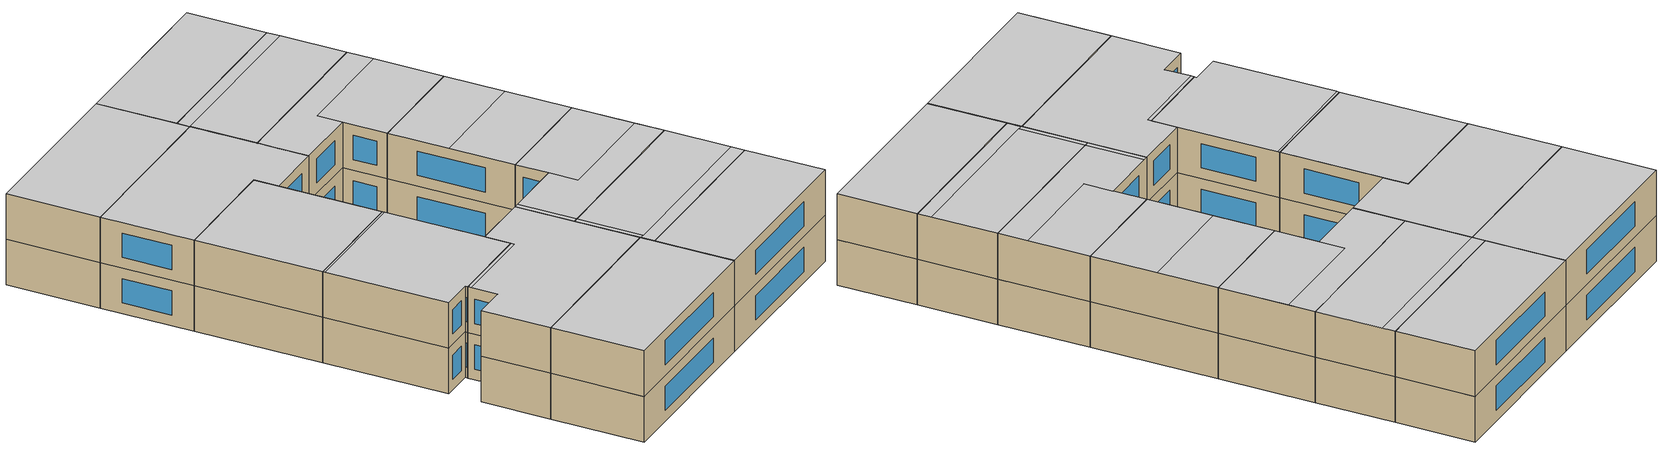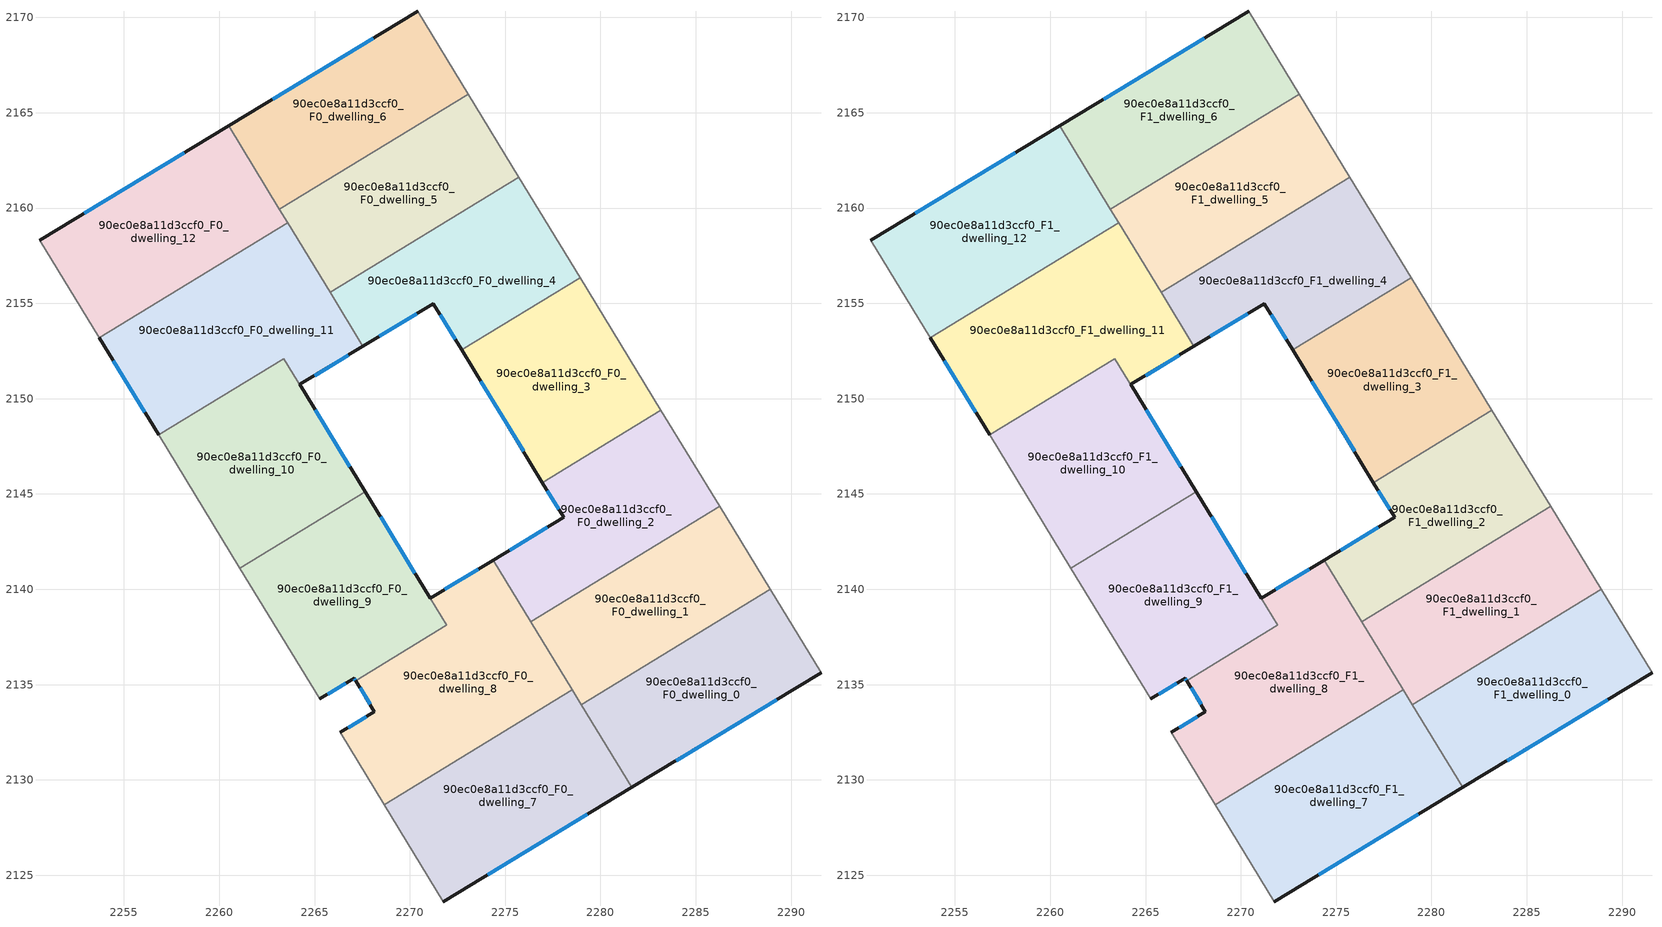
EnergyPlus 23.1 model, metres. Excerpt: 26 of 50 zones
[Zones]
90ec0e8a11d3ccf0_F0_dwelling_0
 floor ground (EU_floor_Construction): 2288.9,2139.99 2291.57,2135.62 2281.64,2129.61 2278.99,2133.95 z0
 wall outside (EU_wall_Construction): 2281.64,2129.61 2291.57,2135.62 z0:3
 wall to 90ec0e8a11d3ccf0_F0_dwelling_1 (EU_wall_Construction): 2288.9,2139.99 2278.99,2133.95 z0:3
 wall adiabatic (EU_wall_Construction): 2291.57,2135.62 2288.9,2139.99 z0:3
 wall to 90ec0e8a11d3ccf0_F0_dwelling_7 (EU_wall_Construction): 2278.99,2133.95 2281.64,2129.61 z0:3
 window (EU_Window_Construction): 2283.97,2131.02 2289.24,2134.21 z0.7:2.3
90ec0e8a11d3ccf0_F0_dwelling_1
 floor ground (EU_floor_Construction): 2286.25,2144.35 2288.9,2139.99 2278.99,2133.95 2276.33,2138.31 z0
 wall adiabatic (EU_wall_Construction): 2288.9,2139.99 2286.25,2144.35 z0:3
 wall to 90ec0e8a11d3ccf0_F0_dwelling_2 (EU_wall_Construction): 2286.25,2144.35 2276.33,2138.31 z0:3
 wall to 90ec0e8a11d3ccf0_F0_dwelling_8 (EU_wall_Construction): 2276.33,2138.31 2278.52,2134.73 z0:3
 wall to 90ec0e8a11d3ccf0_F0_dwelling_7 (EU_wall_Construction): 2278.52,2134.72 2278.99,2133.95 z0:3
90ec0e8a11d3ccf0_F0_dwelling_10
 floor ground (EU_floor_Construction): 2263.4,2152.1 2267.66,2145.11 2261.09,2141.11 2256.83,2148.09 z0
 wall to 90ec0e8a11d3ccf0_F0_dwelling_11 (EU_wall_Construction): 2267.66,2145.11 2263.4,2152.1 2256.83,2148.09 z0:3
 wall adiabatic (EU_wall_Construction): 2256.83,2148.09 2261.09,2141.11 z0:3
 wall to 90ec0e8a11d3ccf0_F0_dwelling_9 (EU_wall_Construction): 2261.09,2141.11 2267.66,2145.11 z0:3
90ec0e8a11d3ccf0_F0_dwelling_11
 floor ground (EU_floor_Construction): 2263.59,2159.22 2267.54,2152.75 2264.23,2150.75 2267.66,2145.11 2263.4,2152.1 2256.83,2148.09 2253.72,2153.2 z0
 wall outside (EU_wall_Construction): 2253.72,2153.2 2256.83,2148.09 / 2267.66,2145.11 2264.23,2150.75 2267.54,2152.75 z0:3
 wall to 90ec0e8a11d3ccf0_F0_dwelling_12 (EU_wall_Construction): 2263.59,2159.22 2253.72,2153.2 z0:3
 wall to 90ec0e8a11d3ccf0_F0_dwelling_5 (EU_wall_Construction): 2265.81,2155.57 2263.59,2159.22 z0:3
 wall to 90ec0e8a11d3ccf0_F0_dwelling_4 (EU_wall_Construction): 2267.54,2152.75 2265.81,2155.57 z0:3
 window (EU_Window_Construction): 2254.45,2152 2256.1,2149.29 / 2265.01,2151.21 2266.76,2152.28 / 2266.85,2146.44 2265.03,2149.42 z0.7:2.3
90ec0e8a11d3ccf0_F0_dwelling_12
 floor ground (EU_floor_Construction): 2260.49,2164.31 2263.59,2159.22 2253.72,2153.2 2250.6,2158.32 z0
 wall outside (EU_wall_Construction): 2260.49,2164.31 2250.6,2158.32 z0:3
 wall adiabatic (EU_wall_Construction): 2250.6,2158.32 2253.72,2153.2 z0:3
 wall to 90ec0e8a11d3ccf0_F0_dwelling_6 (EU_wall_Construction): 2263.15,2159.93 2260.49,2164.31 z0:3
 wall to 90ec0e8a11d3ccf0_F0_dwelling_5 (EU_wall_Construction): 2263.59,2159.22 2263.16,2159.93 z0:3
 window (EU_Window_Construction): 2258.17,2162.9 2252.92,2159.73 z0.7:2.3
90ec0e8a11d3ccf0_F0_dwelling_2
 floor ground (EU_floor_Construction): 2283.17,2149.39 2286.25,2144.35 2276.33,2138.31 2274.37,2141.53 2278.07,2143.78 2276.96,2145.6 z0
 wall outside (EU_wall_Construction): 2276.96,2145.6 2278.07,2143.78 2274.37,2141.53 z0:3
 wall to 90ec0e8a11d3ccf0_F0_dwelling_3 (EU_wall_Construction): 2283.17,2149.39 2276.96,2145.6 z0:3
 wall adiabatic (EU_wall_Construction): 2286.25,2144.35 2283.17,2149.39 z0:3
 wall to 90ec0e8a11d3ccf0_F0_dwelling_8 (EU_wall_Construction): 2274.37,2141.53 2276.33,2138.31 z0:3
 window (EU_Window_Construction): 2277.2,2143.25 2275.24,2142.06 / 2277.22,2145.17 2277.81,2144.2 z0.7:2.3
90ec0e8a11d3ccf0_F0_dwelling_3
 floor ground (EU_floor_Construction): 2278.93,2156.34 2283.17,2149.39 2276.96,2145.6 2272.72,2152.55 z0
 wall outside (EU_wall_Construction): 2272.72,2152.55 2276.96,2145.6 z0:3
 wall to 90ec0e8a11d3ccf0_F0_dwelling_4 (EU_wall_Construction): 2278.93,2156.34 2272.72,2152.55 z0:3
 wall adiabatic (EU_wall_Construction): 2283.17,2149.39 2278.93,2156.34 z0:3
 window (EU_Window_Construction): 2273.72,2150.92 2275.96,2147.23 z0.7:2.3
90ec0e8a11d3ccf0_F0_dwelling_4
 floor ground (EU_floor_Construction): 2275.72,2161.61 2278.93,2156.34 2272.72,2152.55 2271.24,2154.99 2267.54,2152.75 2265.81,2155.57 z0
 wall outside (EU_wall_Construction): 2267.54,2152.75 2271.24,2154.99 2272.72,2152.55 z0:3
 wall to 90ec0e8a11d3ccf0_F0_dwelling_5 (EU_wall_Construction): 2275.72,2161.61 2265.81,2155.57 z0:3
 wall adiabatic (EU_wall_Construction): 2278.93,2156.34 2275.72,2161.61 z0:3
 window (EU_Window_Construction): 2268.41,2153.27 2270.37,2154.46 / 2271.59,2154.41 2272.37,2153.13 z0.7:2.3
90ec0e8a11d3ccf0_F0_dwelling_5
 floor ground (EU_floor_Construction): 2273.06,2165.97 2275.72,2161.61 2265.81,2155.57 2263.16,2159.93 z0
 wall to 90ec0e8a11d3ccf0_F0_dwelling_6 (EU_wall_Construction): 2273.06,2165.97 2263.16,2159.93 z0:3
 wall adiabatic (EU_wall_Construction): 2275.72,2161.61 2273.06,2165.97 z0:3
90ec0e8a11d3ccf0_F0_dwelling_6
 floor ground (EU_floor_Construction): 2270.41,2170.32 2273.06,2165.97 2263.16,2159.93 2260.49,2164.31 z0
 wall outside (EU_wall_Construction): 2270.41,2170.32 2260.49,2164.31 z0:3
 wall adiabatic (EU_wall_Construction): 2273.06,2165.97 2270.41,2170.32 z0:3
 window (EU_Window_Construction): 2268.08,2168.91 2262.82,2165.72 z0.7:2.3
90ec0e8a11d3ccf0_F0_dwelling_7
 floor ground (EU_floor_Construction): 2278.52,2134.72 2281.64,2129.61 2271.76,2123.62 2268.65,2128.71 z0
 wall outside (EU_wall_Construction): 2271.76,2123.62 2281.64,2129.61 z0:3
 wall to 90ec0e8a11d3ccf0_F0_dwelling_8 (EU_wall_Construction): 2278.52,2134.72 2268.65,2128.71 z0:3
 wall adiabatic (EU_wall_Construction): 2268.65,2128.71 2271.76,2123.62 z0:3
 window (EU_Window_Construction): 2274.08,2125.02 2279.32,2128.2 z0.7:2.3
90ec0e8a11d3ccf0_F0_dwelling_8
 floor ground (EU_floor_Construction): 2274.37,2141.53 2278.52,2134.72 2268.65,2128.71 2266.35,2132.49 2268.15,2133.58 2267.15,2135.21 2271.93,2138.12 2271.07,2139.53 z0
 wall outside (EU_wall_Construction): 2267.15,2135.21 2268.15,2133.58 2266.35,2132.49 / 2274.37,2141.53 2271.07,2139.53 z0:3
 wall adiabatic (EU_wall_Construction): 2266.35,2132.49 2268.65,2128.71 z0:3
 wall to 90ec0e8a11d3ccf0_F0_dwelling_9 (EU_wall_Construction): 2271.92,2138.12 2267.15,2135.21 / 2271.07,2139.53 2271.93,2138.12 z0:3
 window (EU_Window_Construction): 2267.72,2133.32 2266.77,2132.74 / 2267.39,2134.83 2267.91,2133.96 / 2273.59,2141.06 2271.84,2140 z0.7:2.3
90ec0e8a11d3ccf0_F0_dwelling_9
 floor ground (EU_floor_Construction): 2267.66,2145.12 2271.93,2138.12 2267.15,2135.21 2267.07,2135.34 2265.27,2134.25 2261.09,2141.11 z0
 wall outside (EU_wall_Construction): 2265.27,2134.25 2267.07,2135.34 2267.15,2135.21 / 2271.06,2139.53 2267.66,2145.12 z0:3
 wall adiabatic (EU_wall_Construction): 2261.09,2141.11 2265.27,2134.25 z0:3
 window (EU_Window_Construction): 2267.09,2135.31 2267.13,2135.24 / 2265.69,2134.51 2266.65,2135.08 / 2270.27,2140.84 2268.46,2143.81 z0.7:2.3
90ec0e8a11d3ccf0_F1_dwelling_0
 floor to 90ec0e8a11d3ccf0_F0_dwelling_0 (EU_floor_Construction): 2288.9,2139.99 2291.57,2135.62 2281.64,2129.61 2278.99,2133.95 z3
 wall outside (EU_wall_Construction): 2281.64,2129.61 2291.57,2135.62 z3:6
 wall to 90ec0e8a11d3ccf0_F1_dwelling_1 (EU_wall_Construction): 2288.9,2139.99 2278.99,2133.95 z3:6
 wall adiabatic (EU_wall_Construction): 2291.57,2135.62 2288.9,2139.99 z3:6
 wall to 90ec0e8a11d3ccf0_F1_dwelling_7 (EU_wall_Construction): 2278.99,2133.95 2281.64,2129.61 z3:6
 window (EU_Window_Construction): 2283.97,2131.02 2289.24,2134.21 z3.7:5.3
 ceiling to 90ec0e8a11d3ccf0_F2_dwelling_10 (EU_floor_Construction): 2291.57,2135.62 2288.9,2139.99 2279.04,2133.98 2281.69,2129.63 z6
 ceiling to 90ec0e8a11d3ccf0_F2_dwelling_11 (EU_floor_Construction): 2281.69,2129.63 2279.04,2133.98 2278.99,2133.95 2281.64,2129.61 z6
90ec0e8a11d3ccf0_F1_dwelling_1
 floor to 90ec0e8a11d3ccf0_F0_dwelling_1 (EU_floor_Construction): 2286.25,2144.35 2288.9,2139.99 2278.99,2133.95 2276.33,2138.31 z3
 wall adiabatic (EU_wall_Construction): 2288.9,2139.99 2286.25,2144.35 z3:6
 wall to 90ec0e8a11d3ccf0_F1_dwelling_2 (EU_wall_Construction): 2286.25,2144.35 2276.33,2138.31 z3:6
 wall to 90ec0e8a11d3ccf0_F1_dwelling_8 (EU_wall_Construction): 2276.33,2138.31 2278.52,2134.73 z3:6
 wall to 90ec0e8a11d3ccf0_F1_dwelling_7 (EU_wall_Construction): 2278.52,2134.72 2278.99,2133.95 z3:6
 ceiling to 90ec0e8a11d3ccf0_F2_dwelling_8 (EU_floor_Construction): 2288.45,2140.74 2286.25,2144.35 2276.6,2138.47 2278.8,2134.87 z6
 ceiling to 90ec0e8a11d3ccf0_F2_dwelling_10 (EU_floor_Construction): 2288.9,2139.99 2288.45,2140.74 2278.58,2134.73 2279.04,2133.98 z6
 ceiling to 90ec0e8a11d3ccf0_F2_dwelling_11 (EU_floor_Construction): 2279.04,2133.98 2278.58,2134.73 2278.53,2134.7 2278.99,2133.95 z6
 ceiling to 90ec0e8a11d3ccf0_F2_dwelling_9 (EU_floor_Construction): 2278.8,2134.87 2276.6,2138.47 2276.33,2138.31 2278.53,2134.7 z6
90ec0e8a11d3ccf0_F1_dwelling_10
 floor to 90ec0e8a11d3ccf0_F0_dwelling_10 (EU_floor_Construction): 2263.4,2152.1 2267.66,2145.11 2261.09,2141.11 2256.83,2148.09 z3
 wall to 90ec0e8a11d3ccf0_F1_dwelling_11 (EU_wall_Construction): 2267.66,2145.11 2263.4,2152.1 2256.83,2148.09 z3:6
 wall adiabatic (EU_wall_Construction): 2256.83,2148.09 2261.09,2141.11 z3:6
 wall to 90ec0e8a11d3ccf0_F1_dwelling_9 (EU_wall_Construction): 2261.09,2141.11 2267.66,2145.11 z3:6
 ceiling adiabatic (EU_roof_Construction): 2267.66,2145.11 2263.4,2152.1 2256.83,2148.09 2261.09,2141.11 z6
90ec0e8a11d3ccf0_F1_dwelling_11
 floor to 90ec0e8a11d3ccf0_F0_dwelling_11 (EU_floor_Construction): 2263.59,2159.22 2267.54,2152.75 2264.23,2150.75 2267.66,2145.11 2263.4,2152.1 2256.83,2148.09 2253.72,2153.2 z3
 wall outside (EU_wall_Construction): 2253.72,2153.2 2256.83,2148.09 / 2267.66,2145.11 2264.23,2150.75 2267.54,2152.75 z3:6
 wall to 90ec0e8a11d3ccf0_F1_dwelling_12 (EU_wall_Construction): 2263.59,2159.22 2253.72,2153.2 z3:6
 wall to 90ec0e8a11d3ccf0_F1_dwelling_5 (EU_wall_Construction): 2265.81,2155.57 2263.59,2159.22 z3:6
 wall to 90ec0e8a11d3ccf0_F1_dwelling_4 (EU_wall_Construction): 2267.54,2152.75 2265.81,2155.57 z3:6
 window (EU_Window_Construction): 2254.45,2152 2256.1,2149.29 / 2265.01,2151.21 2266.76,2152.28 / 2266.85,2146.44 2265.03,2149.42 z3.7:5.3
 ceiling to 90ec0e8a11d3ccf0_F2_dwelling_3 (EU_floor_Construction): 2264.23,2150.75 2267.54,2152.75 2263.59,2159.21 2253.72,2153.2 2256.83,2148.1 2263.4,2152.1 z6
 ceiling adiabatic (EU_roof_Construction): 2267.66,2145.11 2265.38,2148.85 2263.4,2152.1 z6
 roof outside (EU_roof_Construction): 2258.85,2156.32 2253.72,2153.2 2263.59,2159.21 z6
90ec0e8a11d3ccf0_F1_dwelling_12
 floor to 90ec0e8a11d3ccf0_F0_dwelling_12 (EU_floor_Construction): 2260.49,2164.31 2263.59,2159.22 2253.72,2153.2 2250.6,2158.32 z3
 wall outside (EU_wall_Construction): 2260.49,2164.31 2250.6,2158.32 z3:6
 wall adiabatic (EU_wall_Construction): 2250.6,2158.32 2253.72,2153.2 z3:6
 wall to 90ec0e8a11d3ccf0_F1_dwelling_6 (EU_wall_Construction): 2263.15,2159.93 2260.49,2164.31 z3:6
 wall to 90ec0e8a11d3ccf0_F1_dwelling_5 (EU_wall_Construction): 2263.59,2159.22 2263.16,2159.93 z3:6
 window (EU_Window_Construction): 2258.17,2162.9 2252.92,2159.73 z3.7:5.3
 ceiling to 90ec0e8a11d3ccf0_F2_dwelling_1 (EU_floor_Construction): 2263.58,2159.21 2260.48,2164.3 2250.6,2158.32 2253.72,2153.2 z6
 ceiling to 90ec0e8a11d3ccf0_F2_dwelling_0 (EU_floor_Construction): 2263.59,2159.22 2260.49,2164.31 2260.48,2164.3 2263.58,2159.21 z6
90ec0e8a11d3ccf0_F1_dwelling_2
 floor to 90ec0e8a11d3ccf0_F0_dwelling_2 (EU_floor_Construction): 2283.17,2149.39 2286.25,2144.35 2276.33,2138.31 2274.37,2141.53 2278.07,2143.78 2276.96,2145.6 z3
 wall outside (EU_wall_Construction): 2276.96,2145.6 2278.07,2143.78 2274.37,2141.53 z3:6
 wall to 90ec0e8a11d3ccf0_F1_dwelling_3 (EU_wall_Construction): 2283.17,2149.39 2276.96,2145.6 z3:6
 wall adiabatic (EU_wall_Construction): 2286.25,2144.35 2283.17,2149.39 z3:6
 wall to 90ec0e8a11d3ccf0_F1_dwelling_8 (EU_wall_Construction): 2274.37,2141.53 2276.33,2138.31 z3:6
 window (EU_Window_Construction): 2277.2,2143.25 2275.24,2142.06 / 2277.22,2145.17 2277.81,2144.2 z3.7:5.3
 ceiling to 90ec0e8a11d3ccf0_F2_dwelling_8 (EU_floor_Construction): 2286.25,2144.35 2285.26,2145.97 2279.04,2142.18 2278.07,2143.78 2274.64,2141.7 2276.6,2138.47 z6
 ceiling adiabatic (EU_roof_Construction): 2285.26,2145.97 2283.17,2149.39 2276.96,2145.6 2279.04,2142.18 z6
 ceiling to 90ec0e8a11d3ccf0_F2_dwelling_9 (EU_floor_Construction): 2276.6,2138.47 2274.64,2141.7 2274.37,2141.53 2276.33,2138.31 z6
90ec0e8a11d3ccf0_F1_dwelling_3
 floor to 90ec0e8a11d3ccf0_F0_dwelling_3 (EU_floor_Construction): 2278.93,2156.34 2283.17,2149.39 2276.96,2145.6 2272.72,2152.55 z3
 wall outside (EU_wall_Construction): 2272.72,2152.55 2276.96,2145.6 z3:6
 wall to 90ec0e8a11d3ccf0_F1_dwelling_4 (EU_wall_Construction): 2278.93,2156.34 2272.72,2152.55 z3:6
 wall adiabatic (EU_wall_Construction): 2283.17,2149.39 2278.93,2156.34 z3:6
 window (EU_Window_Construction): 2273.72,2150.92 2275.96,2147.23 z3.7:5.3
 ceiling to 90ec0e8a11d3ccf0_F2_dwelling_4 (EU_floor_Construction): 2280.96,2153.02 2278.93,2156.34 2272.72,2152.56 2274.74,2149.23 z6
 ceiling to 90ec0e8a11d3ccf0_F2_dwelling_6 (EU_floor_Construction): 2283.17,2149.39 2280.96,2153.02 2274.75,2149.23 2276.96,2145.6 z6
90ec0e8a11d3ccf0_F1_dwelling_4
 floor to 90ec0e8a11d3ccf0_F0_dwelling_4 (EU_floor_Construction): 2275.72,2161.61 2278.93,2156.34 2272.72,2152.55 2271.24,2154.99 2267.54,2152.75 2265.81,2155.57 z3
 wall outside (EU_wall_Construction): 2267.54,2152.75 2271.24,2154.99 2272.72,2152.55 z3:6
 wall to 90ec0e8a11d3ccf0_F1_dwelling_5 (EU_wall_Construction): 2275.72,2161.61 2265.81,2155.57 z3:6
 wall adiabatic (EU_wall_Construction): 2278.93,2156.34 2275.72,2161.61 z3:6
 window (EU_Window_Construction): 2268.41,2153.27 2270.37,2154.46 / 2271.59,2154.41 2272.37,2153.13 z3.7:5.3
 ceiling to 90ec0e8a11d3ccf0_F2_dwelling_4 (EU_floor_Construction): 2278.93,2156.34 2276.61,2160.15 2270.4,2156.36 2272.72,2152.56 z6
 ceiling to 90ec0e8a11d3ccf0_F2_dwelling_2 (EU_floor_Construction): 2271.24,2154.99 2270.4,2156.36 2276.61,2160.15 2275.72,2161.61 2265.83,2155.58 2266.72,2154.13 2267.56,2152.76 z6
 ceiling adiabatic (EU_roof_Construction): 2267.56,2152.76 2266.72,2154.13 2265.83,2155.58 2265.81,2155.57 2267.54,2152.75 z6
90ec0e8a11d3ccf0_F1_dwelling_5
 floor to 90ec0e8a11d3ccf0_F0_dwelling_5 (EU_floor_Construction): 2273.06,2165.97 2275.72,2161.61 2265.81,2155.57 2263.16,2159.93 z3
 wall to 90ec0e8a11d3ccf0_F1_dwelling_6 (EU_wall_Construction): 2273.06,2165.97 2263.16,2159.93 z3:6
 wall adiabatic (EU_wall_Construction): 2275.72,2161.61 2273.06,2165.97 z3:6
 ceiling to 90ec0e8a11d3ccf0_F2_dwelling_2 (EU_floor_Construction): 2275.72,2161.61 2273.5,2165.25 2263.61,2159.22 2265.83,2155.58 z6
 ceiling adiabatic (EU_roof_Construction): 2265.83,2155.58 2263.61,2159.22 2263.59,2159.21 2265.81,2155.57 z6
 ceiling to 90ec0e8a11d3ccf0_F2_dwelling_0 (EU_floor_Construction): 2273.5,2165.25 2273.06,2165.97 2263.16,2159.93 2263.59,2159.21 z6
90ec0e8a11d3ccf0_F1_dwelling_6
 floor to 90ec0e8a11d3ccf0_F0_dwelling_6 (EU_floor_Construction): 2270.41,2170.32 2273.06,2165.97 2263.16,2159.93 2260.49,2164.31 z3
 wall outside (EU_wall_Construction): 2270.41,2170.32 2260.49,2164.31 z3:6
 wall adiabatic (EU_wall_Construction): 2273.06,2165.97 2270.41,2170.32 z3:6
 window (EU_Window_Construction): 2268.08,2168.91 2262.82,2165.72 z3.7:5.3
 ceiling adiabatic (EU_roof_Construction): 2273.06,2165.97 2270.41,2170.32 2260.49,2164.31 2263.16,2159.93 z6
90ec0e8a11d3ccf0_F1_dwelling_7
 floor to 90ec0e8a11d3ccf0_F0_dwelling_7 (EU_floor_Construction): 2278.52,2134.72 2281.64,2129.61 2271.76,2123.62 2268.65,2128.71 z3
 wall outside (EU_wall_Construction): 2271.76,2123.62 2281.64,2129.61 z3:6
 wall to 90ec0e8a11d3ccf0_F1_dwelling_8 (EU_wall_Construction): 2278.52,2134.72 2268.65,2128.71 z3:6
 wall adiabatic (EU_wall_Construction): 2268.65,2128.71 2271.76,2123.62 z3:6
 window (EU_Window_Construction): 2274.08,2125.02 2279.32,2128.2 z3.7:5.3
 ceiling to 90ec0e8a11d3ccf0_F2_dwelling_11 (EU_floor_Construction): 2281.64,2129.61 2278.53,2134.7 2268.66,2128.69 2271.76,2123.62 z6
 ceiling to 90ec0e8a11d3ccf0_F2_dwelling_9 (EU_floor_Construction): 2278.53,2134.7 2278.52,2134.72 2268.65,2128.71 2268.66,2128.69 z6
90ec0e8a11d3ccf0_F1_dwelling_8
 floor to 90ec0e8a11d3ccf0_F0_dwelling_8 (EU_floor_Construction): 2274.37,2141.53 2278.52,2134.72 2268.65,2128.71 2266.35,2132.49 2268.15,2133.58 2267.15,2135.21 2271.93,2138.12 2271.07,2139.53 z3
 wall outside (EU_wall_Construction): 2267.15,2135.21 2268.15,2133.58 2266.35,2132.49 / 2274.37,2141.53 2271.07,2139.53 z3:6
 wall adiabatic (EU_wall_Construction): 2266.35,2132.49 2268.65,2128.71 z3:6
 wall to 90ec0e8a11d3ccf0_F1_dwelling_9 (EU_wall_Construction): 2271.92,2138.12 2267.15,2135.21 / 2271.07,2139.53 2271.93,2138.12 z3:6
 window (EU_Window_Construction): 2267.72,2133.32 2266.77,2132.74 / 2267.39,2134.83 2267.91,2133.96 / 2273.59,2141.06 2271.84,2140 z3.7:5.3
 ceiling to 90ec0e8a11d3ccf0_F2_dwelling_9 (EU_floor_Construction): 2278.52,2134.72 2274.37,2141.53 2271.07,2139.53 2272.05,2137.92 2267.28,2135.01 2268.15,2133.58 2266.35,2132.49 2268.65,2128.71 z6
 ceiling to 90ec0e8a11d3ccf0_F2_dwelling_7 (EU_floor_Construction): 2272.05,2137.92 2271.93,2138.12 2267.15,2135.21 2267.28,2135.01 z6
90ec0e8a11d3ccf0_F1_dwelling_9
 floor to 90ec0e8a11d3ccf0_F0_dwelling_9 (EU_floor_Construction): 2267.66,2145.12 2271.92,2138.12 2267.15,2135.21 2267.07,2135.34 2265.27,2134.25 2261.09,2141.11 z3
 wall outside (EU_wall_Construction): 2265.27,2134.25 2267.07,2135.34 2267.15,2135.21 / 2271.06,2139.53 2267.66,2145.12 z3:6
 wall adiabatic (EU_wall_Construction): 2261.09,2141.11 2265.27,2134.25 z3:6
 window (EU_Window_Construction): 2267.09,2135.31 2267.13,2135.24 / 2265.69,2134.51 2266.65,2135.08 / 2270.27,2140.84 2268.46,2143.81 z3.7:5.3
 ceiling to 90ec0e8a11d3ccf0_F2_dwelling_7 (EU_floor_Construction): 2271.92,2138.12 2267.75,2144.97 2261.18,2140.96 2265.27,2134.25 2267.07,2135.34 2267.15,2135.21 z6
 ceiling to 90ec0e8a11d3ccf0_F2_dwelling_5 (EU_floor_Construction): 2267.75,2144.97 2267.66,2145.12 2261.09,2141.11 2261.18,2140.96 z6
[Building]
EU S2 Campaign: North Axis=0; Terrain=City; Solar Distribution=FullExterior
[Site:Location]
Budapest.Ferenc.Liszt.Intl.AP: Latitude=47.437; Longitude=19.256; Time Zone=1; Elevation=185
[SizingPeriod:WeatherFileDays]
AnnualSizingPeriod: Begin Month=1; Begin Day of Month=1; End Month=12; End Day of Month=31; Day of Week for Start Day=Monday; Use Weather File Daylight Saving Period=No; Use Weather File Rain and Snow Indicators=No
[MATERIAL]
EU_InternalMass_Material: Roughness=MediumRough; Thickness=0.1; Conductivity=1; Density=1800; Specific Heat=900; Thermal Absorptance=0.9; Solar Absorptance=0.7; Visible Absorptance=0.7
[MATERIAL:NOMASS] Roughness=MediumRough; Thermal Absorptance=0.9; Solar Absorptance=0.7; Visible Absorptance=0.7
Name | Thermal Resistance
EU_wall_NoMass | 0.832559
EU_roof_NoMass | 1.39638
EU_floor_NoMass | 0.872794
[WINDOWMATERIAL:SIMPLEGLAZINGSYSTEM]
EU_Window_SimpleGlazing: UFactor=2.79869; Solar Heat Gain Coefficient=0.75; Visible Transmittance=0.75
[CONSTRUCTION]
EU_wall_Construction: EU_wall_NoMass
EU_roof_Construction: EU_roof_NoMass
EU_floor_Construction: EU_floor_NoMass
EU_Window_Construction: EU_Window_SimpleGlazing
EU_InternalMass_Construction: EU_InternalMass_Material
[ZONE] Type=1; Multiplier=1; Ceiling Height=autocalculate; Floor Area=autocalculate; Part of Total Floor Area=Yes
Name | Volume
90ec0e8a11d3ccf0_F0_dwelling_0; 90ec0e8a11d3ccf0_F1_dwelling_0 | 177.772
90ec0e8a11d3ccf0_F0_dwelling_1; 90ec0e8a11d3ccf0_F1_dwelling_1 | 177.777
90ec0e8a11d3ccf0_F0_dwelling_10; 90ec0e8a11d3ccf0_F1_dwelling_10 | 188.784
90ec0e8a11d3ccf0_F0_dwelling_11; 90ec0e8a11d3ccf0_F1_dwelling_11 | 225.98
90ec0e8a11d3ccf0_F0_dwelling_12; 90ec0e8a11d3ccf0_F1_dwelling_12 | 207.4
90ec0e8a11d3ccf0_F0_dwelling_2; 90ec0e8a11d3ccf0_F1_dwelling_2 | 177.783
90ec0e8a11d3ccf0_F0_dwelling_3; 90ec0e8a11d3ccf0_F1_dwelling_3 | 177.776
90ec0e8a11d3ccf0_F0_dwelling_4; 90ec0e8a11d3ccf0_F1_dwelling_4 | 177.755
90ec0e8a11d3ccf0_F0_dwelling_5; 90ec0e8a11d3ccf0_F1_dwelling_5 | 177.792
90ec0e8a11d3ccf0_F0_dwelling_6; 90ec0e8a11d3ccf0_F1_dwelling_6 | 177.78
90ec0e8a11d3ccf0_F0_dwelling_7; 90ec0e8a11d3ccf0_F1_dwelling_7 | 207.399
90ec0e8a11d3ccf0_F0_dwelling_8; 90ec0e8a11d3ccf0_F1_dwelling_8 | 226.54
90ec0e8a11d3ccf0_F0_dwelling_9 | 188.266
90ec0e8a11d3ccf0_F1_dwelling_9 | 188.21
[INTERNALMASS] Construction=EU_InternalMass_Construction
Name | Zone or ZoneList | Surface Area
90ec0e8a11d3ccf0_F0_dwelling_0_EU_InternalMass | 90ec0e8a11d3ccf0_F0_dwelling_0 | 59.2574
90ec0e8a11d3ccf0_F0_dwelling_1_EU_InternalMass | 90ec0e8a11d3ccf0_F0_dwelling_1 | 59.2607
90ec0e8a11d3ccf0_F0_dwelling_2_EU_InternalMass | 90ec0e8a11d3ccf0_F0_dwelling_2 | 59.2612
90ec0e8a11d3ccf0_F0_dwelling_3_EU_InternalMass | 90ec0e8a11d3ccf0_F0_dwelling_3 | 59.2588
90ec0e8a11d3ccf0_F0_dwelling_4_EU_InternalMass | 90ec0e8a11d3ccf0_F0_dwelling_4 | 59.2518
90ec0e8a11d3ccf0_F0_dwelling_5_EU_InternalMass | 90ec0e8a11d3ccf0_F0_dwelling_5 | 59.2639
90ec0e8a11d3ccf0_F0_dwelling_6_EU_InternalMass | 90ec0e8a11d3ccf0_F0_dwelling_6 | 59.26
90ec0e8a11d3ccf0_F0_dwelling_7_EU_InternalMass | 90ec0e8a11d3ccf0_F0_dwelling_7 | 69.133
90ec0e8a11d3ccf0_F0_dwelling_8_EU_InternalMass | 90ec0e8a11d3ccf0_F0_dwelling_8 | 75.5117
90ec0e8a11d3ccf0_F0_dwelling_9_EU_InternalMass | 90ec0e8a11d3ccf0_F0_dwelling_9 | 62.7554
90ec0e8a11d3ccf0_F0_dwelling_10_EU_InternalMass | 90ec0e8a11d3ccf0_F0_dwelling_10 | 62.9277
90ec0e8a11d3ccf0_F0_dwelling_11_EU_InternalMass | 90ec0e8a11d3ccf0_F0_dwelling_11 | 75.3463
90ec0e8a11d3ccf0_F0_dwelling_12_EU_InternalMass | 90ec0e8a11d3ccf0_F0_dwelling_12 | 69.1333
90ec0e8a11d3ccf0_F1_dwelling_0_EU_InternalMass | 90ec0e8a11d3ccf0_F1_dwelling_0 | 59.2574
90ec0e8a11d3ccf0_F1_dwelling_1_EU_InternalMass | 90ec0e8a11d3ccf0_F1_dwelling_1 | 59.2607
90ec0e8a11d3ccf0_F1_dwelling_2_EU_InternalMass | 90ec0e8a11d3ccf0_F1_dwelling_2 | 59.2612
90ec0e8a11d3ccf0_F1_dwelling_3_EU_InternalMass | 90ec0e8a11d3ccf0_F1_dwelling_3 | 59.2588
90ec0e8a11d3ccf0_F1_dwelling_4_EU_InternalMass | 90ec0e8a11d3ccf0_F1_dwelling_4 | 59.2518
90ec0e8a11d3ccf0_F1_dwelling_5_EU_InternalMass | 90ec0e8a11d3ccf0_F1_dwelling_5 | 59.2639
90ec0e8a11d3ccf0_F1_dwelling_6_EU_InternalMass | 90ec0e8a11d3ccf0_F1_dwelling_6 | 59.26
90ec0e8a11d3ccf0_F1_dwelling_7_EU_InternalMass | 90ec0e8a11d3ccf0_F1_dwelling_7 | 69.133
90ec0e8a11d3ccf0_F1_dwelling_8_EU_InternalMass | 90ec0e8a11d3ccf0_F1_dwelling_8 | 75.5117
90ec0e8a11d3ccf0_F1_dwelling_9_EU_InternalMass | 90ec0e8a11d3ccf0_F1_dwelling_9 | 62.7554
90ec0e8a11d3ccf0_F1_dwelling_10_EU_InternalMass | 90ec0e8a11d3ccf0_F1_dwelling_10 | 62.9277
90ec0e8a11d3ccf0_F1_dwelling_11_EU_InternalMass | 90ec0e8a11d3ccf0_F1_dwelling_11 | 75.3463
90ec0e8a11d3ccf0_F1_dwelling_12_EU_InternalMass | 90ec0e8a11d3ccf0_F1_dwelling_12 | 69.1333
[OTHEREQUIPMENT] Fuel Type=Electricity; Design Level Calculation Method=Watts/Area; Power per Zone Floor Area=1; Fraction Latent=0; Fraction Radiant=0; Fraction Lost=0; Carbon Dioxide Generation Rate=0; EndUse Subcategory=EU_Step8_InternalGains
Name | Zone or ZoneList or Space or SpaceList | Schedule
EU_Step8_InternalGain_90ec0e8a11d3ccf0_F0_dwelling_0_f000 | 90ec0e8a11d3ccf0_F0_dwelling_0 | EU_Step8_GainSchedule_90ec0e8a11d3ccf0_F0_dwelling_0_f000
EU_Step8_InternalGain_90ec0e8a11d3ccf0_F0_dwelling_1_f000 | 90ec0e8a11d3ccf0_F0_dwelling_1 | EU_Step8_GainSchedule_90ec0e8a11d3ccf0_F0_dwelling_1_f000
EU_Step8_InternalGain_90ec0e8a11d3ccf0_F0_dwelling_2_f000 | 90ec0e8a11d3ccf0_F0_dwelling_2 | EU_Step8_GainSchedule_90ec0e8a11d3ccf0_F0_dwelling_2_f000
EU_Step8_InternalGain_90ec0e8a11d3ccf0_F0_dwelling_3_f000 | 90ec0e8a11d3ccf0_F0_dwelling_3 | EU_Step8_GainSchedule_90ec0e8a11d3ccf0_F0_dwelling_3_f000
EU_Step8_InternalGain_90ec0e8a11d3ccf0_F0_dwelling_4_f000 | 90ec0e8a11d3ccf0_F0_dwelling_4 | EU_Step8_GainSchedule_90ec0e8a11d3ccf0_F0_dwelling_4_f000
EU_Step8_InternalGain_90ec0e8a11d3ccf0_F0_dwelling_5_f000 | 90ec0e8a11d3ccf0_F0_dwelling_5 | EU_Step8_GainSchedule_90ec0e8a11d3ccf0_F0_dwelling_5_f000
EU_Step8_InternalGain_90ec0e8a11d3ccf0_F0_dwelling_6_f000 | 90ec0e8a11d3ccf0_F0_dwelling_6 | EU_Step8_GainSchedule_90ec0e8a11d3ccf0_F0_dwelling_6_f000
EU_Step8_InternalGain_90ec0e8a11d3ccf0_F0_dwelling_7_f000 | 90ec0e8a11d3ccf0_F0_dwelling_7 | EU_Step8_GainSchedule_90ec0e8a11d3ccf0_F0_dwelling_7_f000
EU_Step8_InternalGain_90ec0e8a11d3ccf0_F0_dwelling_8_f000 | 90ec0e8a11d3ccf0_F0_dwelling_8 | EU_Step8_GainSchedule_90ec0e8a11d3ccf0_F0_dwelling_8_f000
EU_Step8_InternalGain_90ec0e8a11d3ccf0_F0_dwelling_9_f000 | 90ec0e8a11d3ccf0_F0_dwelling_9 | EU_Step8_GainSchedule_90ec0e8a11d3ccf0_F0_dwelling_9_f000
EU_Step8_InternalGain_90ec0e8a11d3ccf0_F0_dwelling_10_f000 | 90ec0e8a11d3ccf0_F0_dwelling_10 | EU_Step8_GainSchedule_90ec0e8a11d3ccf0_F0_dwelling_10_f000
EU_Step8_InternalGain_90ec0e8a11d3ccf0_F0_dwelling_11_f000 | 90ec0e8a11d3ccf0_F0_dwelling_11 | EU_Step8_GainSchedule_90ec0e8a11d3ccf0_F0_dwelling_11_f000
EU_Step8_InternalGain_90ec0e8a11d3ccf0_F0_dwelling_12_f000 | 90ec0e8a11d3ccf0_F0_dwelling_12 | EU_Step8_GainSchedule_90ec0e8a11d3ccf0_F0_dwelling_12_f000
EU_Step8_InternalGain_90ec0e8a11d3ccf0_F1_dwelling_0_f000 | 90ec0e8a11d3ccf0_F1_dwelling_0 | EU_Step8_GainSchedule_90ec0e8a11d3ccf0_F1_dwelling_0_f000
EU_Step8_InternalGain_90ec0e8a11d3ccf0_F1_dwelling_1_f000 | 90ec0e8a11d3ccf0_F1_dwelling_1 | EU_Step8_GainSchedule_90ec0e8a11d3ccf0_F1_dwelling_1_f000
EU_Step8_InternalGain_90ec0e8a11d3ccf0_F1_dwelling_2_f000 | 90ec0e8a11d3ccf0_F1_dwelling_2 | EU_Step8_GainSchedule_90ec0e8a11d3ccf0_F1_dwelling_2_f000
EU_Step8_InternalGain_90ec0e8a11d3ccf0_F1_dwelling_3_f000 | 90ec0e8a11d3ccf0_F1_dwelling_3 | EU_Step8_GainSchedule_90ec0e8a11d3ccf0_F1_dwelling_3_f000
EU_Step8_InternalGain_90ec0e8a11d3ccf0_F1_dwelling_4_f000 | 90ec0e8a11d3ccf0_F1_dwelling_4 | EU_Step8_GainSchedule_90ec0e8a11d3ccf0_F1_dwelling_4_f000
EU_Step8_InternalGain_90ec0e8a11d3ccf0_F1_dwelling_5_f000 | 90ec0e8a11d3ccf0_F1_dwelling_5 | EU_Step8_GainSchedule_90ec0e8a11d3ccf0_F1_dwelling_5_f000
EU_Step8_InternalGain_90ec0e8a11d3ccf0_F1_dwelling_6_f000 | 90ec0e8a11d3ccf0_F1_dwelling_6 | EU_Step8_GainSchedule_90ec0e8a11d3ccf0_F1_dwelling_6_f000
EU_Step8_InternalGain_90ec0e8a11d3ccf0_F1_dwelling_7_f000 | 90ec0e8a11d3ccf0_F1_dwelling_7 | EU_Step8_GainSchedule_90ec0e8a11d3ccf0_F1_dwelling_7_f000
EU_Step8_InternalGain_90ec0e8a11d3ccf0_F1_dwelling_8_f000 | 90ec0e8a11d3ccf0_F1_dwelling_8 | EU_Step8_GainSchedule_90ec0e8a11d3ccf0_F1_dwelling_8_f000
EU_Step8_InternalGain_90ec0e8a11d3ccf0_F1_dwelling_9_f000 | 90ec0e8a11d3ccf0_F1_dwelling_9 | EU_Step8_GainSchedule_90ec0e8a11d3ccf0_F1_dwelling_9_f000
EU_Step8_InternalGain_90ec0e8a11d3ccf0_F1_dwelling_10_f000 | 90ec0e8a11d3ccf0_F1_dwelling_10 | EU_Step8_GainSchedule_90ec0e8a11d3ccf0_F1_dwelling_10_f000
EU_Step8_InternalGain_90ec0e8a11d3ccf0_F1_dwelling_11_f000 | 90ec0e8a11d3ccf0_F1_dwelling_11 | EU_Step8_GainSchedule_90ec0e8a11d3ccf0_F1_dwelling_11_f000
EU_Step8_InternalGain_90ec0e8a11d3ccf0_F1_dwelling_12_f000 | 90ec0e8a11d3ccf0_F1_dwelling_12 | EU_Step8_GainSchedule_90ec0e8a11d3ccf0_F1_dwelling_12_f000
[ZONEVENTILATION:DESIGNFLOWRATE] Schedule=EU_AlwaysOn; Design Flow Rate Calculation Method=AirChanges/Hour; Air Changes per Hour=0.475469; Ventilation Type=Natural; Fan Pressure Rise=0; Fan Total Efficiency=1; Constant Term Coefficient=1; Temperature Term Coefficient=0; Velocity Term Coefficient=0; Velocity Squared Term Coefficient=0; Minimum Indoor Temperature=-100; Maximum Indoor Temperature=100; Delta Temperature=-100; Minimum Outdoor Temperature=-100; Maximum Outdoor Temperature=100; Maximum Wind Speed=40
Name | Zone or ZoneList or Space or SpaceList
EU_ConstantAir_90ec0e8a11d3ccf0_F0_dwelling_0 | 90ec0e8a11d3ccf0_F0_dwelling_0
EU_ConstantAir_90ec0e8a11d3ccf0_F0_dwelling_1 | 90ec0e8a11d3ccf0_F0_dwelling_1
EU_ConstantAir_90ec0e8a11d3ccf0_F0_dwelling_2 | 90ec0e8a11d3ccf0_F0_dwelling_2
EU_ConstantAir_90ec0e8a11d3ccf0_F0_dwelling_3 | 90ec0e8a11d3ccf0_F0_dwelling_3
EU_ConstantAir_90ec0e8a11d3ccf0_F0_dwelling_4 | 90ec0e8a11d3ccf0_F0_dwelling_4
EU_ConstantAir_90ec0e8a11d3ccf0_F0_dwelling_5 | 90ec0e8a11d3ccf0_F0_dwelling_5
EU_ConstantAir_90ec0e8a11d3ccf0_F0_dwelling_6 | 90ec0e8a11d3ccf0_F0_dwelling_6
EU_ConstantAir_90ec0e8a11d3ccf0_F0_dwelling_7 | 90ec0e8a11d3ccf0_F0_dwelling_7
EU_ConstantAir_90ec0e8a11d3ccf0_F0_dwelling_8 | 90ec0e8a11d3ccf0_F0_dwelling_8
EU_ConstantAir_90ec0e8a11d3ccf0_F0_dwelling_9 | 90ec0e8a11d3ccf0_F0_dwelling_9
EU_ConstantAir_90ec0e8a11d3ccf0_F0_dwelling_10 | 90ec0e8a11d3ccf0_F0_dwelling_10
EU_ConstantAir_90ec0e8a11d3ccf0_F0_dwelling_11 | 90ec0e8a11d3ccf0_F0_dwelling_11
EU_ConstantAir_90ec0e8a11d3ccf0_F0_dwelling_12 | 90ec0e8a11d3ccf0_F0_dwelling_12
EU_ConstantAir_90ec0e8a11d3ccf0_F1_dwelling_0 | 90ec0e8a11d3ccf0_F1_dwelling_0
EU_ConstantAir_90ec0e8a11d3ccf0_F1_dwelling_1 | 90ec0e8a11d3ccf0_F1_dwelling_1
EU_ConstantAir_90ec0e8a11d3ccf0_F1_dwelling_2 | 90ec0e8a11d3ccf0_F1_dwelling_2
EU_ConstantAir_90ec0e8a11d3ccf0_F1_dwelling_3 | 90ec0e8a11d3ccf0_F1_dwelling_3
EU_ConstantAir_90ec0e8a11d3ccf0_F1_dwelling_4 | 90ec0e8a11d3ccf0_F1_dwelling_4
EU_ConstantAir_90ec0e8a11d3ccf0_F1_dwelling_5 | 90ec0e8a11d3ccf0_F1_dwelling_5
EU_ConstantAir_90ec0e8a11d3ccf0_F1_dwelling_6 | 90ec0e8a11d3ccf0_F1_dwelling_6
EU_ConstantAir_90ec0e8a11d3ccf0_F1_dwelling_7 | 90ec0e8a11d3ccf0_F1_dwelling_7
EU_ConstantAir_90ec0e8a11d3ccf0_F1_dwelling_8 | 90ec0e8a11d3ccf0_F1_dwelling_8
EU_ConstantAir_90ec0e8a11d3ccf0_F1_dwelling_9 | 90ec0e8a11d3ccf0_F1_dwelling_9
EU_ConstantAir_90ec0e8a11d3ccf0_F1_dwelling_10 | 90ec0e8a11d3ccf0_F1_dwelling_10
EU_ConstantAir_90ec0e8a11d3ccf0_F1_dwelling_11 | 90ec0e8a11d3ccf0_F1_dwelling_11
EU_ConstantAir_90ec0e8a11d3ccf0_F1_dwelling_12 | 90ec0e8a11d3ccf0_F1_dwelling_12
[HVACTEMPLATE:THERMOSTAT] Constant Heating Setpoint=20; Constant Cooling Setpoint=50
EU_HeatOnly_90ec0e8a11d3ccf0_F0_dwelling_0; EU_HeatOnly_90ec0e8a11d3ccf0_F0_dwelling_1; EU_HeatOnly_90ec0e8a11d3ccf0_F0_dwelling_2; EU_HeatOnly_90ec0e8a11d3ccf0_F0_dwelling_3; EU_HeatOnly_90ec0e8a11d3ccf0_F0_dwelling_4; EU_HeatOnly_90ec0e8a11d3ccf0_F0_dwelling_5; EU_HeatOnly_90ec0e8a11d3ccf0_F0_dwelling_6; EU_HeatOnly_90ec0e8a11d3ccf0_F0_dwelling_7; EU_HeatOnly_90ec0e8a11d3ccf0_F0_dwelling_8; EU_HeatOnly_90ec0e8a11d3ccf0_F0_dwelling_9; EU_HeatOnly_90ec0e8a11d3ccf0_F0_dwelling_10; EU_HeatOnly_90ec0e8a11d3ccf0_F0_dwelling_11; EU_HeatOnly_90ec0e8a11d3ccf0_F0_dwelling_12; EU_HeatOnly_90ec0e8a11d3ccf0_F1_dwelling_0; EU_HeatOnly_90ec0e8a11d3ccf0_F1_dwelling_1; EU_HeatOnly_90ec0e8a11d3ccf0_F1_dwelling_2; EU_HeatOnly_90ec0e8a11d3ccf0_F1_dwelling_3; EU_HeatOnly_90ec0e8a11d3ccf0_F1_dwelling_4; EU_HeatOnly_90ec0e8a11d3ccf0_F1_dwelling_5; EU_HeatOnly_90ec0e8a11d3ccf0_F1_dwelling_6; EU_HeatOnly_90ec0e8a11d3ccf0_F1_dwelling_7; EU_HeatOnly_90ec0e8a11d3ccf0_F1_dwelling_8; EU_HeatOnly_90ec0e8a11d3ccf0_F1_dwelling_9; EU_HeatOnly_90ec0e8a11d3ccf0_F1_dwelling_10; EU_HeatOnly_90ec0e8a11d3ccf0_F1_dwelling_11; EU_HeatOnly_90ec0e8a11d3ccf0_F1_dwelling_12; EU_HeatOnly_90ec0e8a11d3ccf0_F2_dwelling_0; EU_HeatOnly_90ec0e8a11d3ccf0_F2_dwelling_1; EU_HeatOnly_90ec0e8a11d3ccf0_F2_dwelling_2; EU_HeatOnly_90ec0e8a11d3ccf0_F2_dwelling_3; EU_HeatOnly_90ec0e8a11d3ccf0_F2_dwelling_4; EU_HeatOnly_90ec0e8a11d3ccf0_F2_dwelling_5; EU_HeatOnly_90ec0e8a11d3ccf0_F2_dwelling_6; EU_HeatOnly_90ec0e8a11d3ccf0_F2_dwelling_7; EU_HeatOnly_90ec0e8a11d3ccf0_F2_dwelling_8; EU_HeatOnly_90ec0e8a11d3ccf0_F2_dwelling_9; EU_HeatOnly_90ec0e8a11d3ccf0_F2_dwelling_10; EU_HeatOnly_90ec0e8a11d3ccf0_F2_dwelling_11; EU_HeatOnly_90ec0e8a11d3ccf0_F3_dwelling_0; EU_HeatOnly_90ec0e8a11d3ccf0_F3_dwelling_1; EU_HeatOnly_90ec0e8a11d3ccf0_F3_dwelling_2; EU_HeatOnly_90ec0e8a11d3ccf0_F3_dwelling_3; EU_HeatOnly_90ec0e8a11d3ccf0_F3_dwelling_4; EU_HeatOnly_90ec0e8a11d3ccf0_F3_dwelling_5; EU_HeatOnly_90ec0e8a11d3ccf0_F3_dwelling_6; EU_HeatOnly_90ec0e8a11d3ccf0_F3_dwelling_7; EU_HeatOnly_90ec0e8a11d3ccf0_F3_dwelling_8; EU_HeatOnly_90ec0e8a11d3ccf0_F3_dwelling_9; EU_HeatOnly_90ec0e8a11d3ccf0_F3_dwelling_10; EU_HeatOnly_90ec0e8a11d3ccf0_F3_dwelling_11
[HVACTEMPLATE:ZONE:IDEALLOADSAIRSYSTEM] System Availability Schedule=EU_AlwaysOn; Maximum Heating Supply Air Temperature=50; Minimum Cooling Supply Air Temperature=13; Maximum Heating Supply Air Humidity Ratio=0.0156; Minimum Cooling Supply Air Humidity Ratio=0.0077; Heating Limit=NoLimit; Cooling Limit=NoLimit; Heating Availability Schedule=EU_AlwaysOn; Cooling Availability Schedule=EU_CoolingOff; Dehumidification Control Type=ConstantSensibleHeatRatio; Cooling Sensible Heat Ratio=0.7; Dehumidification Setpoint=60; Humidification Control Type=None; Humidification Setpoint=30; Outdoor Air Method=None; Outdoor Air Flow Rate per Person=0.00944; Outdoor Air Flow Rate per Zone Floor Area=0; Outdoor Air Flow Rate per Zone=0; Demand Controlled Ventilation Type=None; Outdoor Air Economizer Type=NoEconomizer; Heat Recovery Type=None; Sensible Heat Recovery Effectiveness=0.7; Latent Heat Recovery Effectiveness=0.65
Name | Template Thermostat
90ec0e8a11d3ccf0_F0_dwelling_0 | EU_HeatOnly_90ec0e8a11d3ccf0_F0_dwelling_0
90ec0e8a11d3ccf0_F0_dwelling_1 | EU_HeatOnly_90ec0e8a11d3ccf0_F0_dwelling_1
90ec0e8a11d3ccf0_F0_dwelling_2 | EU_HeatOnly_90ec0e8a11d3ccf0_F0_dwelling_2
90ec0e8a11d3ccf0_F0_dwelling_3 | EU_HeatOnly_90ec0e8a11d3ccf0_F0_dwelling_3
90ec0e8a11d3ccf0_F0_dwelling_4 | EU_HeatOnly_90ec0e8a11d3ccf0_F0_dwelling_4
90ec0e8a11d3ccf0_F0_dwelling_5 | EU_HeatOnly_90ec0e8a11d3ccf0_F0_dwelling_5
90ec0e8a11d3ccf0_F0_dwelling_6 | EU_HeatOnly_90ec0e8a11d3ccf0_F0_dwelling_6
90ec0e8a11d3ccf0_F0_dwelling_7 | EU_HeatOnly_90ec0e8a11d3ccf0_F0_dwelling_7
90ec0e8a11d3ccf0_F0_dwelling_8 | EU_HeatOnly_90ec0e8a11d3ccf0_F0_dwelling_8
90ec0e8a11d3ccf0_F0_dwelling_9 | EU_HeatOnly_90ec0e8a11d3ccf0_F0_dwelling_9
90ec0e8a11d3ccf0_F0_dwelling_10 | EU_HeatOnly_90ec0e8a11d3ccf0_F0_dwelling_10
90ec0e8a11d3ccf0_F0_dwelling_11 | EU_HeatOnly_90ec0e8a11d3ccf0_F0_dwelling_11
90ec0e8a11d3ccf0_F0_dwelling_12 | EU_HeatOnly_90ec0e8a11d3ccf0_F0_dwelling_12
90ec0e8a11d3ccf0_F1_dwelling_0 | EU_HeatOnly_90ec0e8a11d3ccf0_F1_dwelling_0
90ec0e8a11d3ccf0_F1_dwelling_1 | EU_HeatOnly_90ec0e8a11d3ccf0_F1_dwelling_1
90ec0e8a11d3ccf0_F1_dwelling_2 | EU_HeatOnly_90ec0e8a11d3ccf0_F1_dwelling_2
90ec0e8a11d3ccf0_F1_dwelling_3 | EU_HeatOnly_90ec0e8a11d3ccf0_F1_dwelling_3
90ec0e8a11d3ccf0_F1_dwelling_4 | EU_HeatOnly_90ec0e8a11d3ccf0_F1_dwelling_4
90ec0e8a11d3ccf0_F1_dwelling_5 | EU_HeatOnly_90ec0e8a11d3ccf0_F1_dwelling_5
90ec0e8a11d3ccf0_F1_dwelling_6 | EU_HeatOnly_90ec0e8a11d3ccf0_F1_dwelling_6
90ec0e8a11d3ccf0_F1_dwelling_7 | EU_HeatOnly_90ec0e8a11d3ccf0_F1_dwelling_7
90ec0e8a11d3ccf0_F1_dwelling_8 | EU_HeatOnly_90ec0e8a11d3ccf0_F1_dwelling_8
90ec0e8a11d3ccf0_F1_dwelling_9 | EU_HeatOnly_90ec0e8a11d3ccf0_F1_dwelling_9
90ec0e8a11d3ccf0_F1_dwelling_10 | EU_HeatOnly_90ec0e8a11d3ccf0_F1_dwelling_10
90ec0e8a11d3ccf0_F1_dwelling_11 | EU_HeatOnly_90ec0e8a11d3ccf0_F1_dwelling_11
90ec0e8a11d3ccf0_F1_dwelling_12 | EU_HeatOnly_90ec0e8a11d3ccf0_F1_dwelling_12
[SIZING:ZONE] Zone Cooling Design Supply Air Temperature Input Method=SupplyAirTemperature; Zone Cooling Design Supply Air Temperature=13; Zone Heating Design Supply Air Temperature Input Method=SupplyAirTemperature; Zone Heating Design Supply Air Temperature=50; Zone Cooling Design Supply Air Humidity Ratio=0.008; Zone Heating Design Supply Air Humidity Ratio=0.008; Cooling Design Air Flow Method=DesignDay; Cooling Design Air Flow Rate=0; Cooling Minimum Air Flow per Zone Floor Area=0.000762; Cooling Minimum Air Flow=0; Cooling Minimum Air Flow Fraction=0.2; Heating Design Air Flow Method=DesignDay; Heating Design Air Flow Rate=0; Heating Maximum Air Flow per Zone Floor Area=0.002032; Heating Maximum Air Flow=0.141576; Heating Maximum Air Flow Fraction=0.3; Account for Dedicated Outdoor Air System=No; Dedicated Outdoor Air System Control Strategy=NeutralSupplyAir; Dedicated Outdoor Air Low Setpoint Temperature for Design=autosize; Dedicated Outdoor Air High Setpoint Temperature for Design=autosize; Zone Load Sizing Method=Sensible Load Only No Latent Load; Zone Latent Cooling Design Supply Air Humidity Ratio Input Method=HumidityRatioDifference; Zone Cooling Design Supply Air Humidity Ratio Difference=0.005; Zone Latent Heating Design Supply Air Humidity Ratio Input Method=HumidityRatioDifference; Zone Humidification Design Supply Air Humidity Ratio Difference=0.005
90ec0e8a11d3ccf0_F0_dwelling_0; 90ec0e8a11d3ccf0_F0_dwelling_1; 90ec0e8a11d3ccf0_F0_dwelling_2; 90ec0e8a11d3ccf0_F0_dwelling_3; 90ec0e8a11d3ccf0_F0_dwelling_4; 90ec0e8a11d3ccf0_F0_dwelling_5; 90ec0e8a11d3ccf0_F0_dwelling_6; 90ec0e8a11d3ccf0_F0_dwelling_7; 90ec0e8a11d3ccf0_F0_dwelling_8; 90ec0e8a11d3ccf0_F0_dwelling_9; 90ec0e8a11d3ccf0_F0_dwelling_10; 90ec0e8a11d3ccf0_F0_dwelling_11; 90ec0e8a11d3ccf0_F0_dwelling_12; 90ec0e8a11d3ccf0_F1_dwelling_0; 90ec0e8a11d3ccf0_F1_dwelling_1; 90ec0e8a11d3ccf0_F1_dwelling_2; 90ec0e8a11d3ccf0_F1_dwelling_3; 90ec0e8a11d3ccf0_F1_dwelling_4; 90ec0e8a11d3ccf0_F1_dwelling_5; 90ec0e8a11d3ccf0_F1_dwelling_6; 90ec0e8a11d3ccf0_F1_dwelling_7; 90ec0e8a11d3ccf0_F1_dwelling_8; 90ec0e8a11d3ccf0_F1_dwelling_9; 90ec0e8a11d3ccf0_F1_dwelling_10; 90ec0e8a11d3ccf0_F1_dwelling_11; 90ec0e8a11d3ccf0_F1_dwelling_12
[SCHEDULE:CONSTANT]
Name | Hourly Value
EU_AlwaysOn | 1
EU_CoolingOff | 0
[SCHEDULE:FILE] Column Number=1; Rows to Skip at Top=0; Number of Hours of Data=8760; Column Separator=Comma; Interpolate to Timestep=No; Minutes per Item=60; Adjust Schedule for Daylight Savings=Yes
Name | File
EU_Step8_GainSchedule_90ec0e8a11d3ccf0_F0_dwelling_0_f000 | ../../schedules/90ec0e8a11d3ccf0/90ec0e8a11d3ccf0_F0_dwelling_0_f000_gain.csv
EU_Step8_GainSchedule_90ec0e8a11d3ccf0_F0_dwelling_1_f000 | ../../schedules/90ec0e8a11d3ccf0/90ec0e8a11d3ccf0_F0_dwelling_1_f000_gain.csv
EU_Step8_GainSchedule_90ec0e8a11d3ccf0_F0_dwelling_2_f000 | ../../schedules/90ec0e8a11d3ccf0/90ec0e8a11d3ccf0_F0_dwelling_2_f000_gain.csv
EU_Step8_GainSchedule_90ec0e8a11d3ccf0_F0_dwelling_3_f000 | ../../schedules/90ec0e8a11d3ccf0/90ec0e8a11d3ccf0_F0_dwelling_3_f000_gain.csv
EU_Step8_GainSchedule_90ec0e8a11d3ccf0_F0_dwelling_4_f000 | ../../schedules/90ec0e8a11d3ccf0/90ec0e8a11d3ccf0_F0_dwelling_4_f000_gain.csv
EU_Step8_GainSchedule_90ec0e8a11d3ccf0_F0_dwelling_5_f000 | ../../schedules/90ec0e8a11d3ccf0/90ec0e8a11d3ccf0_F0_dwelling_5_f000_gain.csv
EU_Step8_GainSchedule_90ec0e8a11d3ccf0_F0_dwelling_6_f000 | ../../schedules/90ec0e8a11d3ccf0/90ec0e8a11d3ccf0_F0_dwelling_6_f000_gain.csv
EU_Step8_GainSchedule_90ec0e8a11d3ccf0_F0_dwelling_7_f000 | ../../schedules/90ec0e8a11d3ccf0/90ec0e8a11d3ccf0_F0_dwelling_7_f000_gain.csv
EU_Step8_GainSchedule_90ec0e8a11d3ccf0_F0_dwelling_8_f000 | ../../schedules/90ec0e8a11d3ccf0/90ec0e8a11d3ccf0_F0_dwelling_8_f000_gain.csv
EU_Step8_GainSchedule_90ec0e8a11d3ccf0_F0_dwelling_9_f000 | ../../schedules/90ec0e8a11d3ccf0/90ec0e8a11d3ccf0_F0_dwelling_9_f000_gain.csv
EU_Step8_GainSchedule_90ec0e8a11d3ccf0_F0_dwelling_10_f000 | ../../schedules/90ec0e8a11d3ccf0/90ec0e8a11d3ccf0_F0_dwelling_10_f000_gain.csv
EU_Step8_GainSchedule_90ec0e8a11d3ccf0_F0_dwelling_11_f000 | ../../schedules/90ec0e8a11d3ccf0/90ec0e8a11d3ccf0_F0_dwelling_11_f000_gain.csv
EU_Step8_GainSchedule_90ec0e8a11d3ccf0_F0_dwelling_12_f000 | ../../schedules/90ec0e8a11d3ccf0/90ec0e8a11d3ccf0_F0_dwelling_12_f000_gain.csv
EU_Step8_GainSchedule_90ec0e8a11d3ccf0_F1_dwelling_0_f000 | ../../schedules/90ec0e8a11d3ccf0/90ec0e8a11d3ccf0_F1_dwelling_0_f000_gain.csv
EU_Step8_GainSchedule_90ec0e8a11d3ccf0_F1_dwelling_1_f000 | ../../schedules/90ec0e8a11d3ccf0/90ec0e8a11d3ccf0_F1_dwelling_1_f000_gain.csv
EU_Step8_GainSchedule_90ec0e8a11d3ccf0_F1_dwelling_2_f000 | ../../schedules/90ec0e8a11d3ccf0/90ec0e8a11d3ccf0_F1_dwelling_2_f000_gain.csv
EU_Step8_GainSchedule_90ec0e8a11d3ccf0_F1_dwelling_3_f000 | ../../schedules/90ec0e8a11d3ccf0/90ec0e8a11d3ccf0_F1_dwelling_3_f000_gain.csv
EU_Step8_GainSchedule_90ec0e8a11d3ccf0_F1_dwelling_4_f000 | ../../schedules/90ec0e8a11d3ccf0/90ec0e8a11d3ccf0_F1_dwelling_4_f000_gain.csv
EU_Step8_GainSchedule_90ec0e8a11d3ccf0_F1_dwelling_5_f000 | ../../schedules/90ec0e8a11d3ccf0/90ec0e8a11d3ccf0_F1_dwelling_5_f000_gain.csv
EU_Step8_GainSchedule_90ec0e8a11d3ccf0_F1_dwelling_6_f000 | ../../schedules/90ec0e8a11d3ccf0/90ec0e8a11d3ccf0_F1_dwelling_6_f000_gain.csv
EU_Step8_GainSchedule_90ec0e8a11d3ccf0_F1_dwelling_7_f000 | ../../schedules/90ec0e8a11d3ccf0/90ec0e8a11d3ccf0_F1_dwelling_7_f000_gain.csv
EU_Step8_GainSchedule_90ec0e8a11d3ccf0_F1_dwelling_8_f000 | ../../schedules/90ec0e8a11d3ccf0/90ec0e8a11d3ccf0_F1_dwelling_8_f000_gain.csv
EU_Step8_GainSchedule_90ec0e8a11d3ccf0_F1_dwelling_9_f000 | ../../schedules/90ec0e8a11d3ccf0/90ec0e8a11d3ccf0_F1_dwelling_9_f000_gain.csv
EU_Step8_GainSchedule_90ec0e8a11d3ccf0_F1_dwelling_10_f000 | ../../schedules/90ec0e8a11d3ccf0/90ec0e8a11d3ccf0_F1_dwelling_10_f000_gain.csv
EU_Step8_GainSchedule_90ec0e8a11d3ccf0_F1_dwelling_11_f000 | ../../schedules/90ec0e8a11d3ccf0/90ec0e8a11d3ccf0_F1_dwelling_11_f000_gain.csv
EU_Step8_GainSchedule_90ec0e8a11d3ccf0_F1_dwelling_12_f000 | ../../schedules/90ec0e8a11d3ccf0/90ec0e8a11d3ccf0_F1_dwelling_12_f000_gain.csv
